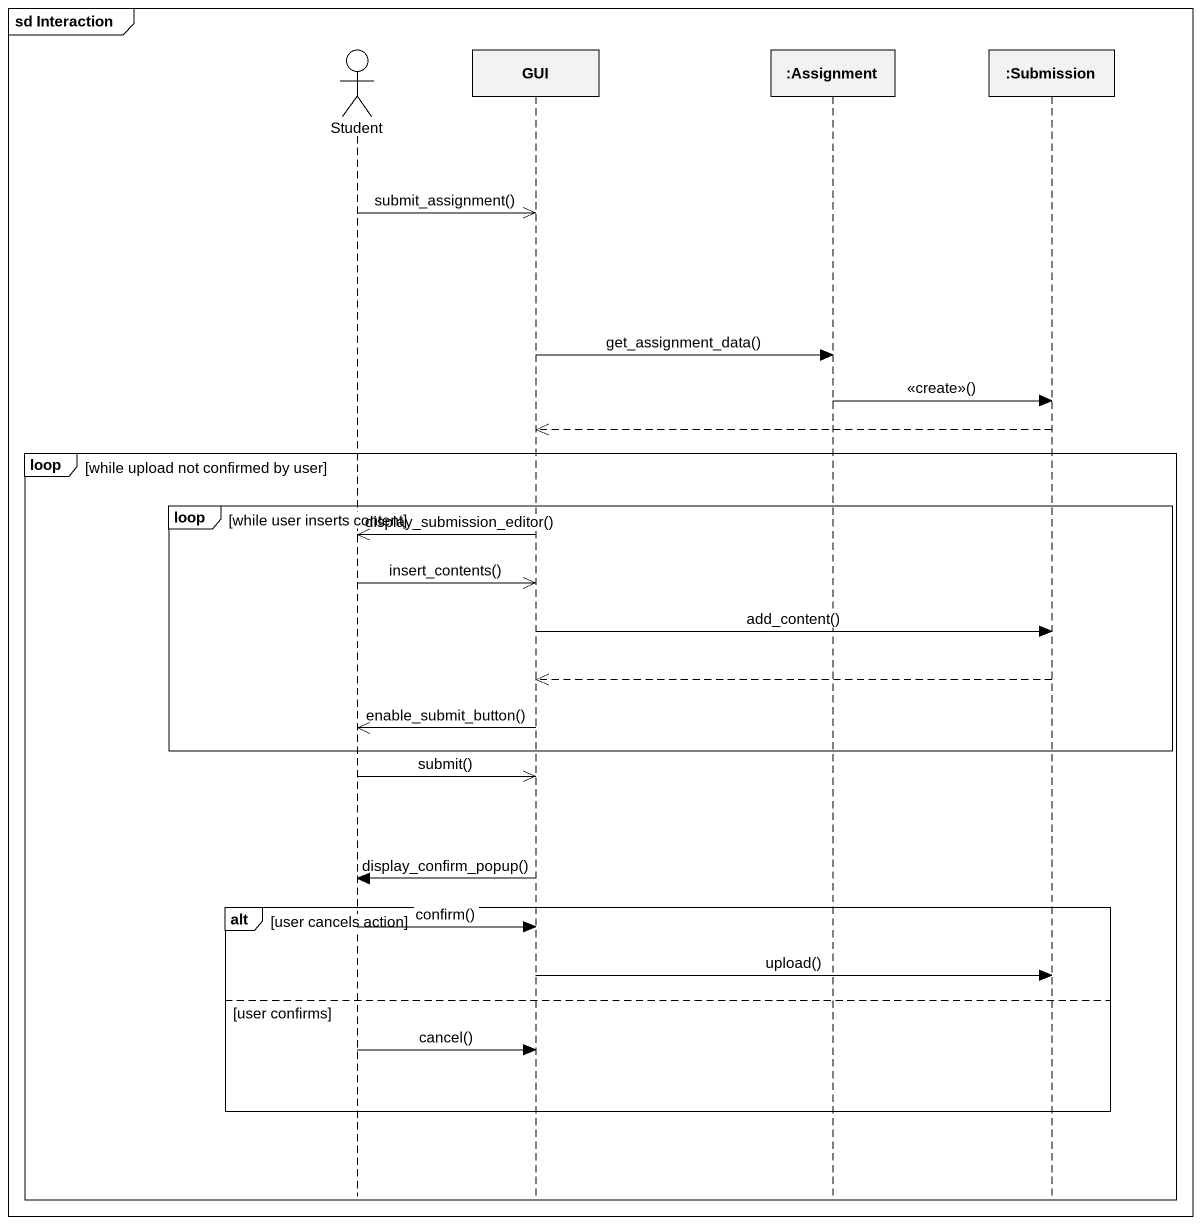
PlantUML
@startuml
mainframe sd Interaction
hide footbox
actor Student
participant GUI
participant ":Assignment" as Assignment
participant ":Submission" as Submission

Student ->> GUI : submit_assignment()
GUI -> Assignment : get_assignment_data()
Assignment -> Submission : <<create>>()
Submission -->> GUI
loop while upload not confirmed by user
  loop while user inserts content
    GUI ->> Student : display_submission_editor()
    Student ->> GUI : insert_contents()
    GUI -> Submission : add_content()
    Submission -->> GUI
    GUI ->> Student : enable_submit_button()
  end
  Student ->> GUI : submit()
  GUI -> Student : display_confirm_popup()
  alt user cancels action
    Student -> GUI : confirm()
    GUI -> Submission : upload()
  else user confirms
    Student -> GUI : cancel()
  end
end
@enduml
